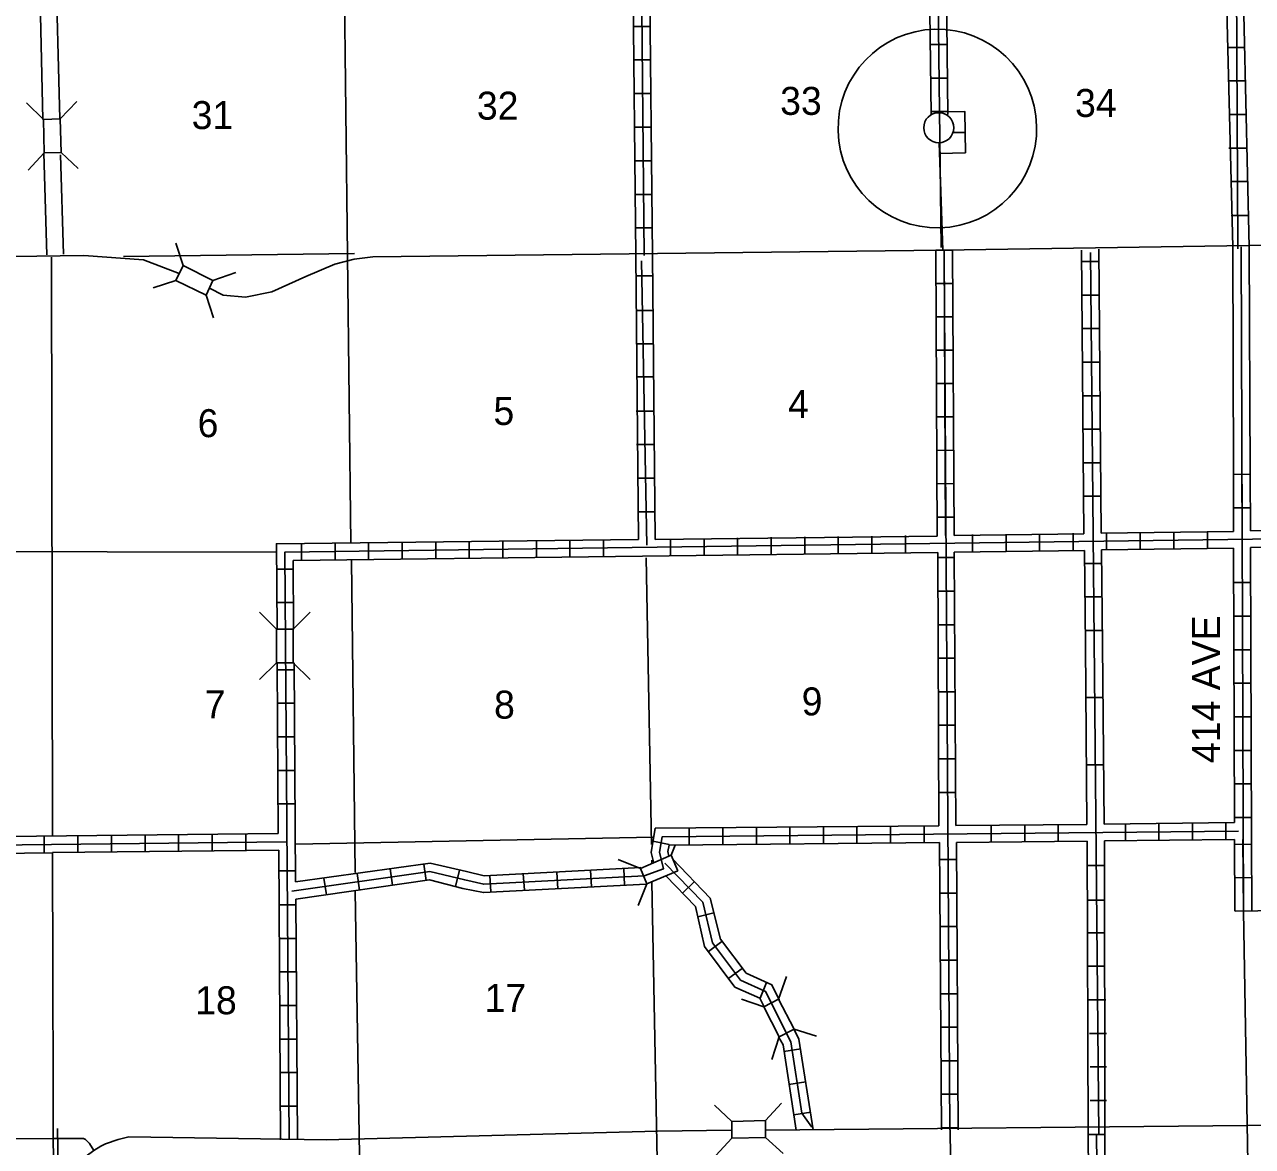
# Model space of a CAD drawing. Extents: x 1640390 to 2179601, y 15437295 to 15889889.
# Drawn here: x 1910281 to 1932238, y 15571950 to 15592005 of the extents above; entities that cross this region are included whole.
import ezdxf

# ---------------------------------------------------------------- set-up
doc = ezdxf.new("R2010")
doc.units = 0
for name, color, linetype in [('L10', 7, 'Continuous'), ('L11', 7, 'Continuous'), ('L13', 7, 'Continuous'), ('L14', 7, 'Continuous'), ('L18', 7, 'Continuous'), ('L3', 7, 'Continuous'), ('L30', 7, 'Continuous'), ('L31', 7, 'Continuous'), ('L4', 7, 'Continuous'), ('L6', 7, 'Continuous'), ('L8', 7, 'Continuous'), ('L9', 7, 'Continuous')]:
    doc.layers.add(name, color=color, linetype=linetype)

msp = doc.modelspace()

# ---------------------------------------------------------------- linework, layer by layer
at = {"layer": 'L10'}
for points in [[(1910624, 15589704), (1910677, 15587888)], [(1910925, 15589678), (1910978, 15587898)], [(1931898, 15583968), (1931886, 15588030)], [(1932198, 15583966), (1932181, 15588030)]]:
    msp.add_lwpolyline(points, dxfattribs=at)
at = {"layer": 'L11'}
for points in [[(1910835, 15593295), (1910909, 15590322)], [(1910545, 15592978), (1910608, 15590311)]]:
    msp.add_lwpolyline(points, dxfattribs=at)
at = {"layer": 'L13'}
for points in [[(1915993, 15593031), (1916115, 15582729)], [(1910761, 15587846), (1910782, 15577498)], [(1912049, 15587862), (1916183, 15587914)], [(1905702, 15582593), (1914784, 15582571)], [(1916125, 15582423), (1916194, 15576847)], [(1921490, 15577349), (1921395, 15582471)], [(1915133, 15577354), (1921527, 15577481)], [(1910783, 15577197), (1910796, 15570856)], [(1921500, 15577011), (1921500, 15577069)], [(1921767, 15562695), (1921500, 15576678)], [(1916194, 15576515), (1916398, 15564177)], [(1926833, 15572248), (1926886, 15567766)]]:
    msp.add_lwpolyline(points, dxfattribs=at)
at = {"layer": 'L18'}
for p, q in [((1910618, 15590311), (1910317, 15590607)), ((1910919, 15590322), (1911215, 15590628)), ((1910618, 15590311), (1910919, 15590322)), ((1910634, 15589715), (1910618, 15590311)), ((1910935, 15589720), (1910919, 15590322)), ((1910634, 15589715), (1910344, 15589403)), ((1910634, 15589715), (1910935, 15589720)), ((1910935, 15589720), (1911242, 15589430)), ((1913116, 15587698), (1912984, 15588099)), ((1913116, 15587698), (1912984, 15587429)), ((1913116, 15587698), (1913649, 15587429)), ((1913649, 15587429), (1914061, 15587571)), ((1912984, 15587429), (1912583, 15587297)), ((1912984, 15587429), (1913528, 15587165)), ((1913649, 15587429), (1913528, 15587165)), ((1913528, 15587165), (1913660, 15586763)), ((1914784, 15581198), (1914483, 15581499)), ((1915085, 15581198), (1915386, 15581499)), ((1915085, 15581198), (1914784, 15581198)), ((1914784, 15581198), (1914784, 15580596)), ((1915085, 15581198), (1915085, 15580596)), ((1914784, 15580596), (1914483, 15580295)), ((1915085, 15580596), (1914784, 15580596)), ((1915085, 15580596), (1915386, 15580295)), ((1921843, 15577154), (1921917, 15577338)), ((1921294, 15576921), (1920898, 15577080)), ((1921294, 15576921), (1921843, 15577154)), ((1921843, 15577154), (1921960, 15576879)), ((1921294, 15576921), (1921410, 15576647)), ((1921410, 15576647), (1921960, 15576879)), ((1921410, 15576647), (1921252, 15576256)), ((1923765, 15574582), (1923903, 15574989)), ((1923501, 15574445), (1923100, 15574582)), ((1923765, 15574582), (1923501, 15574445)), ((1923765, 15574582), (1924040, 15574049)), ((1923501, 15574445), (1923776, 15573912)), ((1924040, 15574049), (1923776, 15573912)), ((1924040, 15574049), (1924441, 15573922)), ((1923776, 15573912), (1923644, 15573505)), ((1922926, 15572396), (1922620, 15572687)), ((1923528, 15572412), (1923818, 15572724)), ((1922926, 15572396), (1923528, 15572412)), ((1922926, 15572396), (1922931, 15572095)), ((1923528, 15572412), (1923533, 15572111)), ((1922931, 15572095), (1922641, 15571789)), ((1922931, 15572095), (1923533, 15572111)), ((1923533, 15572111), (1923845, 15571821))]:
    msp.add_line(p, q, dxfattribs=at)
at = {"layer": 'L3'}
for points in [[(1921598, 15572222), (1915673, 15572069)], [(1922915, 15572238), (1921598, 15572222)], [(1932142, 15572322), (1923533, 15572238)], [(1936173, 15572362), (1932142, 15572322)], [(1910893, 15570856), (1910932, 15571061), (1910968, 15571175), (1911040, 15571338), (1911110, 15571461), (1911173, 15571558), (1911227, 15571627), (1911384, 15571777), (1911521, 15571878), (1911642, 15571952), (1911730, 15571994), (1911955, 15572072), (1912144, 15572119)], [(1915673, 15572069), (1912144, 15572119)]]:
    msp.add_lwpolyline(points, dxfattribs=at)
at = {"layer": 'L31'}
msp.add_line((1926884, 15590074), (1927099, 15590076), dxfattribs=at)
for points in [[(1926790, 15590443), (1927092, 15590454), (1927099, 15590076), (1927105, 15589710)], [(1926643, 15589700), (1927105, 15589710)]]:
    msp.add_lwpolyline(points, dxfattribs=at)
msp.add_circle((1926629, 15590161), 269, dxfattribs=at)
msp.add_ellipse((1926604, 15590147), major_axis=(-43, 1775), ratio=0.99996, dxfattribs=at)
at = {"layer": 'L4'}
for points in [[(1926636, 15589892), (1926700, 15587973)], [(1913588, 15587296), (1913834, 15587170), (1914229, 15587132), (1914700, 15587228), (1915312, 15587500), (1915831, 15587723), (1916174, 15587811), (1916511, 15587856), (1926690, 15587972)], [(1926690, 15587972), (1937266, 15588136)], [(1894927, 15587645), (1911342, 15587877), (1912408, 15587798), (1913047, 15587558)], [(1933359, 15576187), (1932076, 15576156), (1932166, 15570965), (1936057, 15570986), (1936072, 15570235), (1937255, 15570240)], [(1910793, 15572090), (1905898, 15572064)]]:
    msp.add_lwpolyline(points, dxfattribs=at)
at = {"layer": 'L6'}
msp.add_lwpolyline([(1910793, 15572090), (1911333, 15572093), (1911373, 15572076), (1911444, 15572004), (1911444, 15572004), (1911521, 15571878)], dxfattribs=at)
at = {"layer": 'L8'}
for p, q in [((1921168, 15591969), (1921469, 15591969)), ((1926474, 15591647), (1926775, 15591647)), ((1932107, 15591594), (1931807, 15591594)), ((1921173, 15591373), (1921474, 15591373)), ((1926484, 15591045), (1926785, 15591045)), ((1932107, 15590998), (1931807, 15590998)), ((1921183, 15590771), (1921484, 15590771)), ((1926490, 15590449), (1926791, 15590449)), ((1932118, 15590396), (1931817, 15590396)), ((1921183, 15590174), (1921484, 15590174)), ((1932118, 15589794), (1931817, 15589794)), ((1921194, 15589572), (1921490, 15589572)), ((1932150, 15589197), (1931849, 15589197)), ((1921199, 15588970), (1921500, 15588970)), ((1932160, 15588595), (1931859, 15588595)), ((1921199, 15588374), (1921500, 15588374)), ((1926575, 15587974), (1926874, 15587975)), ((1929494, 15587772), (1929193, 15587772)), ((1921527, 15587513), (1921226, 15587513)), ((1926579, 15587377), (1926877, 15587379)), ((1929499, 15587170), (1929198, 15587170)), ((1921532, 15586895), (1921236, 15586895)), ((1926582, 15586780), (1926880, 15586782)), ((1929510, 15586573), (1929209, 15586573)), ((1921516, 15586299), (1921215, 15586299)), ((1926585, 15586184), (1926883, 15586185)), ((1929510, 15585971), (1929209, 15585971)), ((1921532, 15585707), (1921236, 15585707)), ((1926588, 15585587), (1926886, 15585589)), ((1929515, 15585369), (1929219, 15585369)), ((1921516, 15585095), (1921215, 15585095)), ((1926591, 15584991), (1926890, 15584992)), ((1929526, 15584773), (1929225, 15584773)), ((1921527, 15584498), (1921226, 15584498)), ((1926594, 15584394), (1926893, 15584396)), ((1929526, 15584171), (1929225, 15584171)), ((1921532, 15583896), (1921236, 15583896)), ((1931899, 15583965), (1932197, 15583966)), ((1926598, 15583797), (1926896, 15583799)), ((1929531, 15583574), (1929235, 15583574)), ((1931902, 15583368), (1932200, 15583369)), ((1921553, 15583294), (1921252, 15583294)), ((1926601, 15583201), (1926899, 15583202)), ((1930233, 15582629), (1930233, 15582930)), ((1930835, 15582640), (1930835, 15582940)), ((1931432, 15582645), (1931432, 15582946)), ((1915233, 15582423), (1915233, 15582724)), ((1915835, 15582428), (1915835, 15582729)), ((1916432, 15582439), (1916432, 15582740)), ((1917034, 15582444), (1917034, 15582745)), ((1917635, 15582455), (1917635, 15582756)), ((1918232, 15582465), (1918232, 15582761)), ((1918834, 15582471), (1918834, 15582772)), ((1919436, 15582481), (1919436, 15582782)), ((1920032, 15582486), (1920032, 15582787)), ((1920634, 15582497), (1920634, 15582798)), ((1921833, 15582513), (1921833, 15582814)), ((1922435, 15582523), (1922435, 15582819)), ((1923031, 15582529), (1923031, 15582830)), ((1923633, 15582539), (1923633, 15582840)), ((1924235, 15582544), (1924235, 15582845)), ((1924832, 15582555), (1924832, 15582856)), ((1925434, 15582566), (1925434, 15582861)), ((1926036, 15582571), (1926036, 15582872)), ((1927234, 15582587), (1927234, 15582888)), ((1927836, 15582597), (1927836, 15582898)), ((1928433, 15582603), (1928433, 15582904)), ((1929035, 15582613), (1929035, 15582914)), ((1929631, 15582624), (1929631, 15582919)), ((1915085, 15582270), (1914784, 15582270)), ((1926611, 15582481), (1926907, 15582481)), ((1929541, 15582370), (1929241, 15582370)), ((1926616, 15581879), (1926917, 15581879)), ((1931907, 15582032), (1932208, 15582032)), ((1915091, 15581673), (1914795, 15581673)), ((1929552, 15581774), (1929251, 15581774)), ((1931907, 15581430), (1932208, 15581430)), ((1926616, 15581277), (1926917, 15581277)), ((1929557, 15581172), (1929256, 15581172)), ((1931907, 15580828), (1932208, 15580828)), ((1926627, 15580681), (1926923, 15580681)), ((1915101, 15580469), (1914800, 15580469)), ((1926627, 15580079), (1926923, 15580079)), ((1931907, 15580232), (1932208, 15580232)), ((1915101, 15579873), (1914800, 15579873)), ((1931917, 15579630), (1932218, 15579630)), ((1926627, 15579482), (1926923, 15579482)), ((1915106, 15579271), (1914811, 15579271)), ((1931917, 15579028), (1932218, 15579028)), ((1926632, 15578880), (1926933, 15578880)), ((1915106, 15578669), (1914811, 15578669)), ((1931917, 15578431), (1932218, 15578431)), ((1926632, 15578278), (1926933, 15578278)), ((1915117, 15578072), (1914816, 15578072)), ((1923369, 15577354), (1923369, 15577655)), ((1923966, 15577365), (1923966, 15577666)), ((1924568, 15577365), (1924568, 15577666)), ((1925164, 15577370), (1925164, 15577671)), ((1925766, 15577381), (1925766, 15577682)), ((1926368, 15577381), (1926368, 15577682)), ((1927567, 15577396), (1927567, 15577697)), ((1928169, 15577407), (1928169, 15577703)), ((1928765, 15577407), (1928765, 15577703)), ((1929969, 15577423), (1929969, 15577724)), ((1930566, 15577423), (1930566, 15577724)), ((1931168, 15577428), (1931168, 15577729)), ((1931764, 15577439), (1931764, 15577740)), ((1931917, 15577829), (1932218, 15577829)), ((1910632, 15577190), (1910632, 15577486)), ((1911236, 15577206), (1911236, 15577507)), ((1911833, 15577212), (1911833, 15577513)), ((1912435, 15577222), (1912435, 15577523)), ((1913031, 15577222), (1913031, 15577523)), ((1913633, 15577227), (1913633, 15577528)), ((1914235, 15577238), (1914235, 15577539)), ((1922166, 15577349), (1922166, 15577645)), ((1922767, 15577349), (1922767, 15577645)), ((1931926, 15576157), (1931917, 15577439)), ((1932076, 15576158), (1932067, 15577440)), ((1932226, 15576155), (1932219, 15577442)), ((1921806, 15577349), (1921516, 15577407)), ((1932217, 15577352), (1931919, 15577350)), ((1917461, 15576705), (1917419, 15576995)), ((1926643, 15577080), (1926944, 15577080)), ((1915127, 15576874), (1914827, 15576874)), ((1916268, 15576530), (1916226, 15576831)), ((1916859, 15576620), (1916817, 15576911)), ((1917984, 15576594), (1918058, 15576890)), ((1918617, 15576499), (1918602, 15576794)), ((1919219, 15576530), (1919198, 15576821)), ((1919816, 15576557), (1919800, 15576853)), ((1920418, 15576589), (1920402, 15576890)), ((1921009, 15576620), (1920999, 15576921)), ((1929600, 15576974), (1929299, 15576974)), ((1915677, 15576446), (1915634, 15576747)), ((1922044, 15576478), (1922261, 15576689)), ((1932221, 15576755), (1931923, 15576753)), ((1926648, 15576478), (1926949, 15576478)), ((1929594, 15576355), (1929293, 15576355)), ((1915127, 15576272), (1914827, 15576272)), ((1922319, 15576055), (1922609, 15576129)), ((1932225, 15576159), (1931927, 15576157)), ((1926648, 15575881), (1926949, 15575881)), ((1929596, 15575770), (1929288, 15575770)), ((1915133, 15575670), (1914832, 15575670)), ((1922509, 15575432), (1922752, 15575612)), ((1926659, 15575279), (1926960, 15575279)), ((1915133, 15575073), (1914832, 15575073)), ((1922873, 15574957), (1923111, 15575131)), ((1929597, 15575174), (1929289, 15575174)), ((1923433, 15574603), (1923549, 15574878)), ((1926659, 15574677), (1926960, 15574677)), ((1915143, 15574471), (1914842, 15574471)), ((1929615, 15574572), (1929314, 15574572)), ((1926669, 15574081), (1926965, 15574081)), ((1929626, 15573970), (1929325, 15573970)), ((1915143, 15573869), (1914842, 15573869)), ((1923860, 15573648), (1924161, 15573695)), ((1915149, 15573273), (1914853, 15573273)), ((1926669, 15573479), (1926965, 15573479)), ((1929631, 15573373), (1929336, 15573373)), ((1923950, 15573056), (1924251, 15573104)), ((1926675, 15572882), (1926975, 15572882)), ((1915149, 15572671), (1914853, 15572671)), ((1929631, 15572771), (1929336, 15572771)), ((1924038, 15572514), (1924339, 15572561)), ((1926675, 15572280), (1926975, 15572280)), ((1929299, 15572164), (1929600, 15572164))]:
    msp.add_line(p, q, dxfattribs=at)
for points in [[(1926669, 15588020), (1926416, 15609045)], [(1921358, 15587877), (1921257, 15598569)], [(1931975, 15587999), (1931923, 15598649)], [(1921210, 15587877), (1921157, 15593089)], [(1921511, 15587877), (1921458, 15593094)], [(1926490, 15590396), (1926458, 15593157)], [(1926791, 15590396), (1926759, 15593163)], [(1931886, 15588030), (1931759, 15593221)], [(1932181, 15588030), (1932060, 15593237)], [(1926725, 15587974), (1926752, 15582871)], [(1926875, 15587975), (1926902, 15582872)], [(1929225, 15582904), (1929182, 15587972)], [(1929531, 15582914), (1929494, 15587988)], [(1932076, 15576156), (1932034, 15588030)], [(1921210, 15587877), (1921257, 15582798)], [(1921315, 15587782), (1921410, 15582698)], [(1921511, 15587877), (1921558, 15582803)], [(1926574, 15587971), (1926601, 15582861)], [(1926727, 15587877), (1926828, 15572248)], [(1929494, 15572169), (1929341, 15587930)], [(1931902, 15582946), (1931898, 15583968)], [(1932053, 15582956), (1932048, 15583965)], [(1932203, 15582956), (1932198, 15583966)], [(1931902, 15582946), (1929531, 15582914)], [(1932841, 15582962), (1932203, 15582956)], [(1921257, 15582798), (1914784, 15582724), (1914795, 15581203)], [(1937118, 15582872), (1914932, 15582571), (1915011, 15572069)], [(1926601, 15582861), (1921558, 15582803)], [(1929225, 15582904), (1926902, 15582872)], [(1926611, 15582566), (1915085, 15582423), (1915091, 15581198)], [(1926611, 15582566), (1926632, 15577682)], [(1929235, 15582603), (1926907, 15582571)], [(1926907, 15582571), (1926933, 15577687)], [(1929250, 15580912), (1929235, 15582603)], [(1931902, 15582645), (1929541, 15582613)], [(1929556, 15580912), (1929541, 15582613)], [(1931917, 15577740), (1931902, 15582645)], [(1932841, 15582661), (1932203, 15582655)], [(1932219, 15577442), (1932203, 15582655)], [(1914800, 15580586), (1914816, 15577544)], [(1915101, 15580596), (1915127, 15576678)], [(1926632, 15577682), (1921558, 15577639), (1921484, 15577206), (1921527, 15577037)], [(1929277, 15577703), (1926933, 15577687)], [(1931917, 15577740), (1929584, 15577713)], [(1908327, 15577470), (1914816, 15577544)], [(1931986, 15577586), (1921685, 15577486), (1921632, 15577212), (1921706, 15576911), (1921358, 15576789), (1918491, 15576636), (1918153, 15576715), (1917525, 15576863), (1915059, 15576515)], [(1931917, 15577439), (1929594, 15577412)], [(1895032, 15577169), (1914959, 15577396)], [(1910783, 15577205), (1914827, 15577249)], [(1914827, 15577249), (1914858, 15572069)], [(1926643, 15577381), (1921806, 15577338), (1921785, 15577222), (1921801, 15577138)], [(1926643, 15577381), (1926675, 15572248)], [(1929283, 15577407), (1926944, 15577386)], [(1926944, 15577386), (1926975, 15572248)], [(1929299, 15572164), (1929283, 15577407)], [(1929600, 15572164), (1929594, 15577412)], [(1905745, 15577138), (1910783, 15577197)], [(1921300, 15576937), (1918501, 15576789), (1918185, 15576863), (1917535, 15577011), (1915127, 15576678)], [(1921733, 15577011), (1922408, 15576314), (1922583, 15575591), (1923084, 15574920), (1923533, 15574719), (1923982, 15573822), (1924182, 15572544), (1924357, 15572296)], [(1921865, 15577090), (1922540, 15576388), (1922725, 15575654), (1923185, 15575047), (1923644, 15574836), (1923776, 15574572)], [(1921748, 15576789), (1922276, 15576240), (1922440, 15575522), (1922984, 15574799), (1923427, 15574603), (1923501, 15574455)], [(1921400, 15576647), (1921395, 15576636), (1918485, 15576488), (1918116, 15576562), (1917519, 15576715), (1915133, 15576372)], [(1915133, 15576372), (1915159, 15572069)], [(1924040, 15574038), (1924124, 15573869), (1924381, 15572246)], [(1923765, 15573912), (1923845, 15573769), (1924077, 15572243)], [(1911041, 15561577), (1910867, 15572269)], [(1929299, 15572164), (1929338, 15568098)], [(1929452, 15572164), (1929526, 15565432), (1929378, 15565279), (1929499, 15565057)], [(1929600, 15572164), (1929631, 15568404)]]:
    msp.add_lwpolyline(points, dxfattribs=at)
at = {"layer": 'L9'}
for p, q in [((1929568, 15579973), (1929267, 15579973)), ((1929573, 15578769), (1929277, 15578769))]:
    msp.add_line(p, q, dxfattribs=at)
for points in [[(1929277, 15577703), (1929250, 15580912)], [(1929584, 15577713), (1929556, 15580912)]]:
    msp.add_lwpolyline(points, dxfattribs=at)

# ---------------------------------------------------------------- texts
at = {"layer": 'L14'}
for s, p in [('33', (1923792, 15590391)), ('34', (1929066, 15590354)), ('31', (1913269, 15590137)), ('32', (1918369, 15590306)), ('5', (1918665, 15584847)), ('4', (1923934, 15584973)), ('6', (1913375, 15584630)), ('7', (1913501, 15579603)), ('8', (1918676, 15579598)), ('9', (1924177, 15579656)), ('18', (1913332, 15574313)), ('17', (1918507, 15574355))]:
    msp.add_text(s, height=500, rotation=360, dxfattribs=at).set_placement(p)
at = {"layer": 'L30'}
msp.add_text('414 AVE', height=500, rotation=90, dxfattribs=at).set_placement((1931658, 15578803))

doc.saveas('drawing.dxf')
